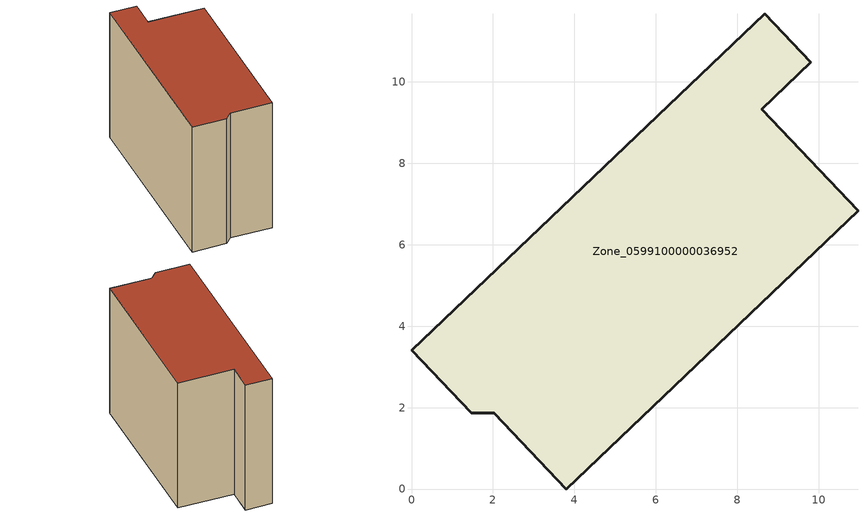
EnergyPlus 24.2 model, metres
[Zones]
Zone_0599100000036952
 floor ground (C_G): 8.68,11.67 9.81,10.48 8.6,9.33 10.97,6.83 3.8,0 2.04,1.86 1.47,1.87 0,3.41 z0
 wall outside (C_F): 9.81,10.48 8.68,11.67 0,3.41 1.47,1.87 2.04,1.86 3.8,0 10.97,6.83 8.6,9.33 9.81,10.48 z0:8.73
 roof outside (C_R): 8.68,11.67 0,3.41 1.47,1.87 2.04,1.86 3.8,0 10.97,6.83 8.6,9.33 9.81,10.48 z8.73
[BUILDING]
Pand.0599100000036952: North Axis=0; Terrain=City; Loads Convergence Tolerance Value=0.04; Temperature Convergence Tolerance Value=0.4; Solar Distribution=FullExterior; Maximum Number of Warmup Days=25; Minimum Number of Warmup Days=1
[Site:Location]
Rotterdam.The.Hague.AP_ZH_NLD Design_Conditions: Latitude=51.96; Longitude=4.45; Time Zone=1; Elevation=-4.5
[SITE:GROUNDTEMPERATURE:BUILDINGSURFACE]
18, 18, 18, 18, 18, 18, 18, 18, 18, 18, 18, 18
[MATERIAL] Thermal Absorptance=0.9; Solar Absorptance=0.7; Visible Absorptance=0.7
Name | Roughness | Thickness | Conductivity | Density | Specific Heat
G.TC.1992-2005 | MediumSmooth | 0.15 | 0.06 | 540 | 1210
F.TC.1992-2005 | Rough | 0.3 | 0.12 | 1920 | 840
R.TC.1992-2005 | MediumRough | 0.2 | 0.08 | 1500 | 1000
[CONSTRUCTION]
C_G: G.TC.1992-2005
C_F: F.TC.1992-2005
C_R: R.TC.1992-2005
[ZONE]
Zone_0599100000036952: Type=1; Multiplier=1; Ceiling Height=Autocalculate; Volume=Autocalculate; Floor Area=autocalculate; Part of Total Floor Area=Yes
[ZONEINFILTRATION:DESIGNFLOWRATE]
Infil_Zone_0599100000036952: Zone or ZoneList or Space or SpaceList=Zone_0599100000036952; Schedule=AlwaysOn; Design Flow Rate Calculation Method=Flow/Area; Flow Rate per Floor Area=0.0015; Constant Term Coefficient=1; Temperature Term Coefficient=0; Velocity Term Coefficient=0; Velocity Squared Term Coefficient=0
[HVACTEMPLATE:ZONE:IDEALLOADSAIRSYSTEM]
Zone_0599100000036952: Maximum Heating Supply Air Temperature=50; Minimum Cooling Supply Air Temperature=13; Maximum Heating Supply Air Humidity Ratio=0.0156; Minimum Cooling Supply Air Humidity Ratio=0.0077; Heating Limit=NoLimit; Cooling Limit=NoLimit; Dehumidification Control Type=ConstantSensibleHeatRatio; Cooling Sensible Heat Ratio=0.7; Dehumidification Setpoint=60; Humidification Control Type=None; Humidification Setpoint=30; Outdoor Air Method=None; Outdoor Air Flow Rate per Person=0.00944; Outdoor Air Flow Rate per Zone Floor Area=0; Outdoor Air Flow Rate per Zone=0; Demand Controlled Ventilation Type=None; Outdoor Air Economizer Type=NoEconomizer; Heat Recovery Type=None; Sensible Heat Recovery Effectiveness=0.7; Latent Heat Recovery Effectiveness=0.65
[ZONECONTROL:THERMOSTAT]
ThermostatControl_Zone_0599100000036952: Zone or ZoneList=Zone_0599100000036952; Control Type Schedule=DualSetpointControlType; Control 1=Thermostat_Zone_0599100000036952; Temperature Difference Between Cutout And Setpoint=0
[THERMOSTATSETPOINT:DUALSETPOINT]
Thermostat_Zone_0599100000036952: Heating Setpoint Temperature Schedule=HeatingSetpoint_Zone_0599100000036952; Cooling Setpoint Temperature Schedule=CoolingSetpoint_Zone_0599100000036952
[SCHEDULE:COMPACT]
HeatingSetpoint_Zone_0599100000036952: Through: 12/31, For: AllDays, Until: 24:00, 21
CoolingSetpoint_Zone_0599100000036952: Through: 12/31, For: AllDays, Until: 24:00, 24
DualSetpointControlType: Through: 12/31, For: AllDays, Until: 24:00, 4
AlwaysOn: Through: 12/31, For: AllDays, Until: 24:00, 1
